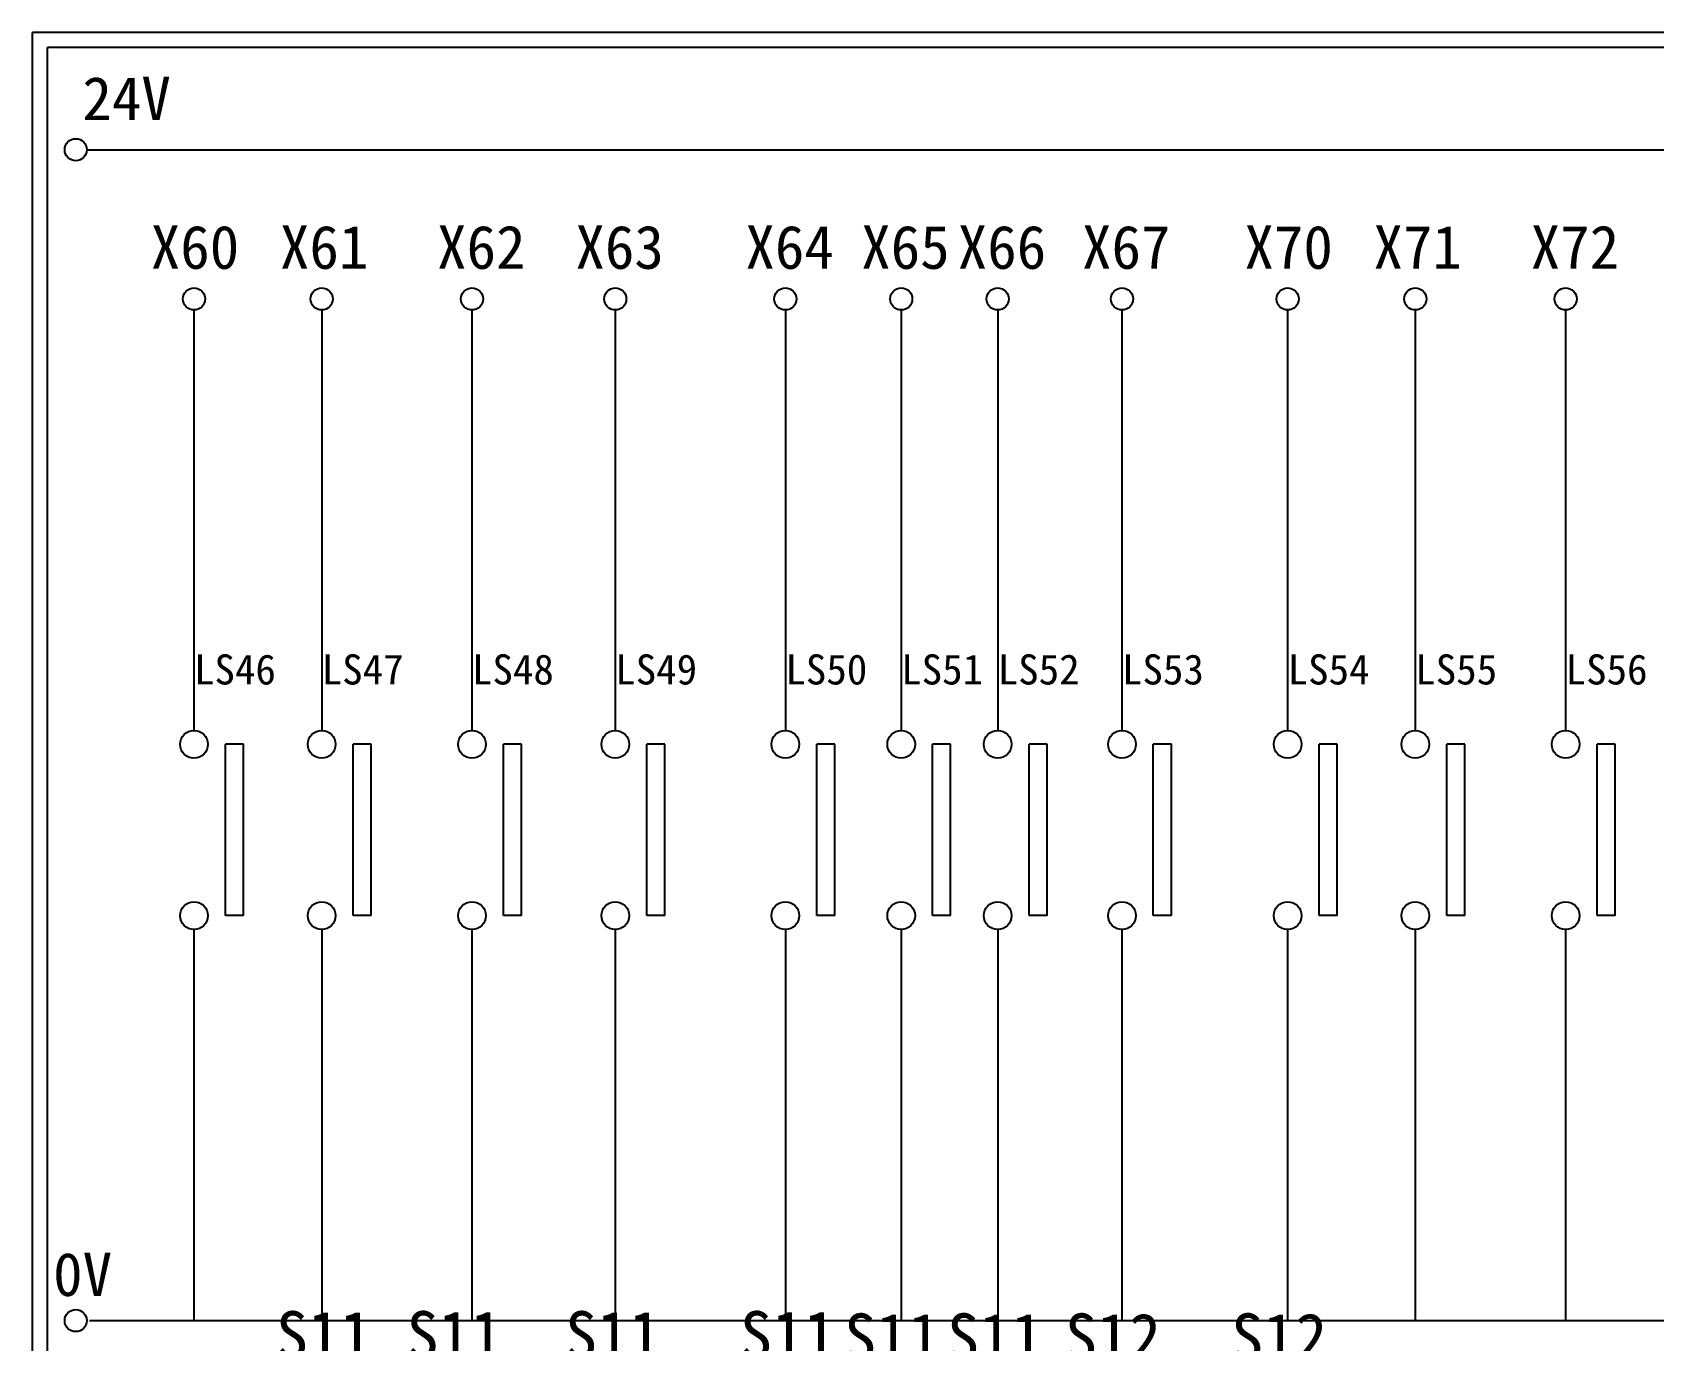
# Model space of a CAD drawing. Extents: x 325 to 612, y 3 to 207.
# Drawn here: x 325.3 to 460, y 98.3 to 207 of the extents above; entities that cross this region are included whole.
import ezdxf

# ---------------------------------------------------------------- set-up
doc = ezdxf.new("R2010")
doc.units = 0
doc.layers.get('0').update_dxf_attribs({"linetype": 'CONTINUOUS'})
for name, color, linetype in [('圖框層', 7, 'CONTINUOUS'), ('文字層', 7, 'CONTINUOUS'), ('標尺寸層', 3, 'CONTINUOUS')]:
    doc.layers.add(name, color=color, linetype=linetype)
doc.styles.add('CNS', font='romanc.shx', dxfattribs={"bigfont": 'chineset.shx'})
doc.styles.add('STSL', font='kaiu.ttf')

msp = doc.modelspace()

# ---------------------------------------------------------------- linework, layer by layer
for p, q in [((342.85, 147.83), (341.35, 147.83)), ((353.46, 147.83), (351.95, 147.83)), ((365.94, 147.83), (364.44, 147.83)), ((377.84, 147.83), (376.34, 147.83)), ((391.96, 147.83), (390.46, 147.83)), ((401.59, 147.83), (400.09, 147.83)), ((409.61, 147.83), (408.1, 147.83)), ((419.93, 147.83), (418.42, 147.83)), ((433.69, 147.83), (432.19, 147.83)), ((444.29, 147.83), (442.79, 147.83)), ((456.78, 147.83), (455.28, 147.83)), ((342.85, 133.6), (341.35, 133.6)), ((353.46, 133.6), (351.95, 133.6)), ((365.94, 133.6), (364.44, 133.6)), ((377.84, 133.6), (376.34, 133.6)), ((391.96, 133.6), (390.46, 133.6)), ((401.59, 133.6), (400.09, 133.6)), ((409.61, 133.6), (408.1, 133.6)), ((419.93, 133.6), (418.42, 133.6)), ((433.69, 133.6), (432.19, 133.6)), ((444.29, 133.6), (442.79, 133.6)), ((456.78, 133.6), (455.28, 133.6))]:
    msp.add_line(p, q)
at = {"layer": '圖框層', "color": 7}
for p, q in [((612.32, 206.97), (325.32, 206.97)), ((325.32, 3), (325.32, 206.97)), ((611.07, 205.72), (326.57, 205.72)), ((326.57, 4.25), (326.57, 205.72))]:
    msp.add_line(p, q, dxfattribs=at)
at = {"layer": '標尺寸層', "color": 7}
for p, q in [((329.84, 197.22), (607.44, 197.22)), ((338.74, 183.91), (338.74, 148.99)), ((349.35, 183.91), (349.35, 148.99)), ((361.83, 183.91), (361.83, 148.99)), ((373.73, 183.91), (373.73, 148.99)), ((387.86, 183.91), (387.86, 148.99)), ((397.48, 183.91), (397.48, 148.99)), ((405.5, 183.91), (405.5, 148.99)), ((415.82, 183.91), (415.82, 148.99)), ((429.58, 183.91), (429.58, 148.99)), ((440.18, 183.91), (440.18, 148.99)), ((452.67, 183.91), (452.67, 148.99)), ((341.35, 133.6), (341.35, 147.83)), ((342.85, 133.6), (342.85, 147.83)), ((351.95, 133.6), (351.95, 147.83)), ((353.46, 133.6), (353.46, 147.83)), ((364.44, 133.6), (364.44, 147.83)), ((365.94, 133.6), (365.94, 147.83)), ((376.34, 133.6), (376.34, 147.83)), ((377.84, 133.6), (377.84, 147.83)), ((390.46, 133.6), (390.46, 147.83)), ((391.96, 133.6), (391.96, 147.83)), ((400.09, 133.6), (400.09, 147.83)), ((401.59, 133.6), (401.59, 147.83)), ((408.1, 133.6), (408.1, 147.83)), ((409.61, 133.6), (409.61, 147.83)), ((418.42, 133.6), (418.42, 147.83)), ((419.93, 133.6), (419.93, 147.83)), ((432.19, 133.6), (432.19, 147.83)), ((433.69, 133.6), (433.69, 147.83)), ((442.79, 133.6), (442.79, 147.83)), ((444.29, 133.6), (444.29, 147.83)), ((455.28, 133.6), (455.28, 147.83)), ((456.78, 133.6), (456.78, 147.83)), ((338.74, 132.45), (338.74, 99.96)), ((349.35, 132.46), (349.35, 99.96)), ((349.35, 132.45), (349.35, 99.96)), ((361.83, 132.46), (361.83, 99.96)), ((361.83, 132.45), (361.83, 99.96)), ((373.73, 132.46), (373.73, 99.96)), ((373.73, 132.45), (373.73, 99.96)), ((387.86, 132.46), (387.86, 99.96)), ((387.86, 132.45), (387.86, 99.96)), ((397.48, 132.46), (397.48, 99.96)), ((397.48, 132.45), (397.48, 99.96)), ((405.5, 132.46), (405.5, 99.96)), ((405.5, 132.45), (405.5, 99.96)), ((415.82, 132.46), (415.82, 99.96)), ((415.82, 132.45), (415.82, 99.96)), ((429.58, 132.45), (429.58, 99.96)), ((440.18, 132.46), (440.18, 99.96)), ((440.18, 132.45), (440.18, 99.96)), ((452.67, 132.46), (452.67, 99.96)), ((452.67, 132.45), (452.67, 99.96)), ((330.05, 99.96), (607.44, 99.96))]:
    msp.add_line(p, q, dxfattribs=at)
for centre, radius in [((328.92, 197.22), 0.92), ((338.74, 184.83), 0.92), ((349.35, 184.83), 0.92), ((361.83, 184.83), 0.92), ((373.73, 184.83), 0.92), ((387.86, 184.83), 0.92), ((397.48, 184.83), 0.92), ((405.5, 184.83), 0.92), ((415.82, 184.83), 0.92), ((429.58, 184.83), 0.92), ((440.18, 184.83), 0.92), ((452.67, 184.83), 0.92), ((338.74, 147.83), 1.15), ((349.35, 147.83), 1.15), ((361.83, 147.83), 1.15), ((373.73, 147.83), 1.15), ((387.86, 147.83), 1.15), ((397.48, 147.83), 1.15), ((405.5, 147.83), 1.15), ((415.82, 147.83), 1.15), ((429.58, 147.83), 1.15), ((440.18, 147.83), 1.15), ((452.67, 147.83), 1.15), ((338.74, 133.6), 1.15), ((349.35, 133.6), 1.15), ((361.83, 133.6), 1.15), ((373.73, 133.6), 1.15), ((387.86, 133.6), 1.15), ((397.48, 133.6), 1.15), ((405.5, 133.6), 1.15), ((415.82, 133.6), 1.15), ((429.58, 133.6), 1.15), ((440.18, 133.6), 1.15), ((452.67, 133.6), 1.15), ((328.92, 99.96), 0.92)]:
    msp.add_circle(centre, radius, dxfattribs=at)

# ---------------------------------------------------------------- texts
at = {"layer": '圖框層', "color": 4, "style": 'STSL'}
for s, height, p in [('24V', 3.6, (329.47, 199.68)), ('X60', 3.6, (335.15, 187.33)), ('X61', 3.6, (345.88, 187.33)), ('X62', 3.6, (358.93, 187.33)), ('X63', 3.6, (370.42, 187.33)), ('X67', 3.6, (412.5, 187.33)), ('X70', 3.6, (425.99, 187.33)), ('X71', 3.6, (436.71, 187.33)), ('X72', 3.6, (449.77, 187.33)), ('LS46', 2.5, (338.74, 152.8)), ('LS47', 2.5, (349.35, 152.8)), ('LS48', 2.5, (361.83, 152.8)), ('LS49', 2.5, (373.73, 152.8)), ('LS50', 2.5, (387.86, 152.8)), ('LS51', 2.5, (397.48, 152.8)), ('LS52', 2.5, (405.5, 152.8)), ('LS53', 2.5, (415.82, 152.8)), ('LS54', 2.5, (429.58, 152.8)), ('LS55', 2.5, (440.18, 152.8)), ('LS56', 2.5, (452.67, 152.8)), ('0V', 3.6, (327.04, 102))]:
    msp.add_text(s, height=height, dxfattribs=at).set_placement(p)
at = {"layer": '文字層', "color": 4, "style": 'STSL'}
for s, p in [('X64', (384.54, 187.33)), ('X65', (394.16, 187.33)), ('X66', (402.18, 187.33))]:
    msp.add_text(s, height=3.6, dxfattribs=at).set_placement(p)
at = {"layer": '標尺寸層', "color": 7, "char_height": 3.9, "width": 4.9608, "attachment_point": 5, "style": 'CNS'}
for s, insert in [('{\\fDFKai-SB|b0|i0|c136|p65;S11消音銅片節流歸}', (349.54, 75.83)), ('{\\fDFKai-SB|b0|i0|c136|p65;S11消音銅片節流出}', (360.38, 75.83)), ('{\\fDFKai-SB|b0|i0|c136|p65;S11消音銅片移位歸}', (373.55, 75.83)), ('{\\fDFKai-SB|b0|i0|c136|p65;S11消音銅片移位出}', (388.08, 75.83)), ('{\\fDFKai-SB|b0|i0|c136|p65;S11消音銅片上下歸}', (396.73, 75.64)), ('{\\fDFKai-SB|b0|i0|c136|p65;S11消音銅片上下出}', (405.28, 75.64)), ('{\\fDFKai-SB|b0|i0|c136|p65;S12消音銅片壓合歸}', (415.07, 75.64)), ('{\\fDFKai-SB|b0|i0|c136|p65;S12消音銅片壓合出}', (428.88, 75.64))]:
    msp.add_mtext(s, dxfattribs=dict(at, insert=insert))

doc.saveas('drawing.dxf')
